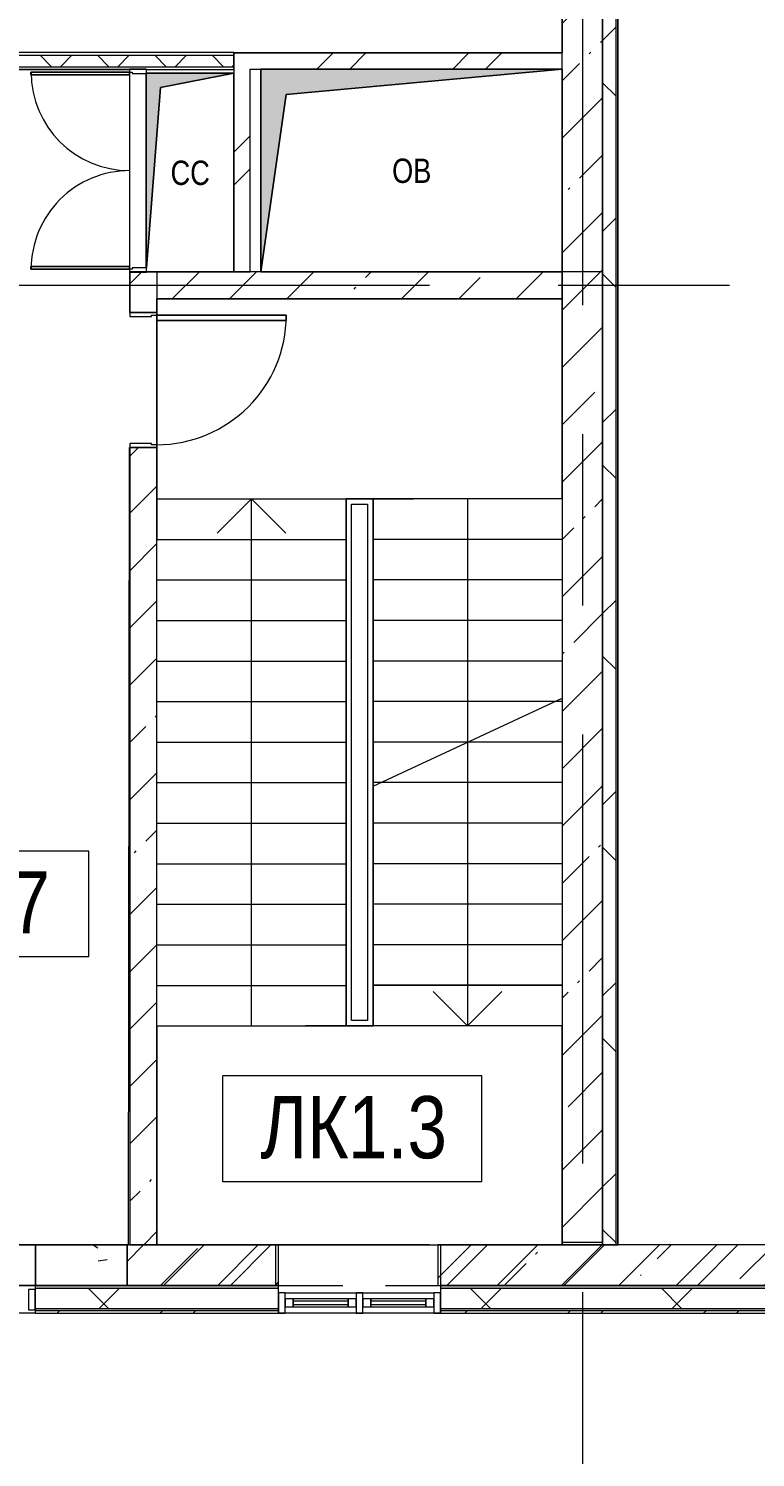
# Model space of a CAD drawing. Header units: millimetres. Extents: x 92932 to 275892, y -43515 to 30371.
# Drawn here: x 208077 to 213458, y -32956 to -22383 of the extents above; entities that cross this region are included whole.
import ezdxf

# ---------------------------------------------------------------- set-up
doc = ezdxf.new("R2010")
doc.units = ezdxf.units.MM
doc.linetypes.add('Осевые', pattern=[6350, 1270, -952.5, 3175, -952.5])
doc.linetypes.add('Сверху', pattern=[793.75, 476.25, -317.5])
for name, color, linetype, lineweight in [('Двери', 7, 'Continuous', 9), ('Импосты витража', 7, 'Continuous', 9), ('Импосты витража-1', 7, 'Continuous', 18), ('Каркас_Импост', 7, 'Continuous', 9), ('Контуры', 7, 'Continuous', 9), ('Линии подступенков-1', 7, 'Continuous', 9), ('Линии свеса', 7, 'Continuous', 9), ('Марки вырезов', 7, 'Continuous', 9), ('Марки помещений', 7, 'Continuous', 9), ('Обобщенные модели', 7, 'Continuous', 9), ('Общие ребра', 7, 'Continuous', 9), ('Окна', 7, 'Continuous', 9), ('Окна-1', 7, 'Сверху', 9), ('Окна-2', 7, 'Continuous', 18), ('Оси-1', 7, 'Осевые', 9), ('Панель', 7, 'Continuous', 9), ('Перекрытия', 7, 'Continuous', 9), ('Стены', 7, 'Continuous', 9), ('Стены-1', 7, 'Continuous', 18), ('Типовые аннотации', 7, 'Continuous', 9), ('Черная _1 сплошная', 7, 'Continuous', 9), ('Штриховка разреза-1', 7, 'Continuous', 9), ('Элементы узлов', 7, 'Continuous', 9)]:
    doc.layers.add(name, color=color, linetype=linetype, lineweight=lineweight)
doc.layers.add('Обобщенные модели-2', color=7, linetype='Continuous', lineweight=9, true_color=0xffbc79)
doc.styles.add('Arial', font='Arial.ttf', dxfattribs={"width": 0.8, "height": 180})
doc.styles.add('Arial Narrow_1', font='Arial Narrow.ttf', dxfattribs={"height": 460})
pattern_1 = [(45, (120245.8, 0), (-424.264, 424.264), [600, -100, 20, -100]), (45, (120245.8, 424), (-424.264, 424.264), [])]
pattern_2 = [(0, (120245.78, 0), (812.8, 203.2), [67.056, -542.544, 67.056, -542.544, -3251.2]), (0, (120245.78, 0), (812.8, 203.2), [-1219.2, 67.056, -1152.144, 67.056, -542.544, -1422.4]), (0, (120245.78, 0), (812.8, 203.2), [-3048, 67.056, -339.344, 67.056, -948.944]), (120, (120550.58, 101.6), (-582.37636, 602.30545), [67.056, -542.544, 67.056, -542.544, -3251.2]), (120, (120550.58, 101.6), (-582.37636, 602.30545), [-1219.2, 67.056, -1152.144, 67.056, -542.544, -1422.4]), (120, (120550.58, 101.6), (-582.37636, 602.30545), [-3048, 67.056, -339.344, 67.056, -948.944]), (240, (120652.18, 508), (-230.42364, -805.50545), [67.056, -542.544, 67.056, -542.544, -3251.2]), (240, (120652.18, 508), (-230.42364, -805.50545), [-1219.2, 67.056, -1152.144, 67.056, -542.544, -1422.4]), (240, (120652.18, 508), (-230.42364, -805.50545), [-3048, 67.056, -339.344, 67.056, -948.944])]
pattern_3 = [(45, (120245.8, 0), (-502.8943, 502.8943), []), (45, (120245.8, 762), (-502.8943, 502.8943), [])]
pattern_4 = [(45, (120245.8, 0), (-707.107, 707.107), []), (135, (120245.8, 0), (-707.107, -707.107), [])]

# ---------------------------------------------------------------- blocks, each defined once
blk = doc.blocks.new('M_Окно-Квадратный проем - 1200 x 11450 mm-V11-План 3-го этажа на отм_ _4_200')
at = {"layer": 'Окна'}
for p, q in [((-608, -102), (-608, 102)), ((592, 102), (592, -102))]:
    blk.add_line(p, q, dxfattribs=at)
at = {"layer": 'Окна-1'}
for p, q in [((-608, 102), (592, 102)), ((592, -102), (-608, -102))]:
    blk.add_line(p, q, dxfattribs=at)
blk = doc.blocks.new('Прямоугольный импост - Прямоугольный импост 1-2037709-План 3-го этажа на отм_ _4_200')
at = {"layer": 'Импосты витража-1'}
for p, q in [((-50, 75), (0, 75)), ((-50, -75), (-50, 75)), ((0, 75), (0, -75)), ((0, -75), (-50, -75))]:
    blk.add_line(p, q, dxfattribs=at)
blk = doc.blocks.new('Прямоугольный импост - Прямоугольный импост 1-2125264-План 3-го этажа на отм_ _4_200')
at = {"layer": 'Импосты витража-1'}
for p, q in [((0, 75), (-50, 75)), ((-50, 75), (-50, -75)), ((0, -75), (0, 75)), ((-50, -75), (0, -75))]:
    blk.add_line(p, q, dxfattribs=at)
blk = doc.blocks.new('Панель окно - Верхнее левое-8286424-План 3-го этажа на отм_ _4_200')
at = {"layer": 'Окна'}
for p, q in [((202.5, 30), (-202.5, 30)), ((-202.5, 30), (-202.5, -30)), ((202.5, -30), (202.5, 30)), ((-202.5, -30), (202.5, -30))]:
    blk.add_line(p, q, dxfattribs=at)
at = {"layer": 'Окна-2'}
for p, q in [((-202.5, 30), (-262.5, 30)), ((-262.5, 30), (-262.5, -30)), ((-202.5, -30), (-202.5, 30)), ((202.5, 12.5), (-202.5, 12.5)), ((-202.5, 12.5), (-202.5, -12.5)), ((202.5, 30), (202.5, -30)), ((262.5, 30), (202.5, 30)), ((202.5, -12.5), (202.5, 12.5)), ((262.5, -30), (262.5, 30)), ((-262.5, -30), (-202.5, -30)), ((-202.5, -12.5), (202.5, -12.5)), ((202.5, -30), (262.5, -30))]:
    blk.add_line(p, q, dxfattribs=at)
blk = doc.blocks.new('Панель окно - Верхнее правое-8286431-План 3-го этажа на отм_ _4_200')
at = {"layer": 'Окна'}
for p, q in [((202.5, 30), (-202.5, 30)), ((-202.5, 30), (-202.5, -30)), ((202.5, -30), (202.5, 30)), ((-202.5, -30), (202.5, -30))]:
    blk.add_line(p, q, dxfattribs=at)
at = {"layer": 'Окна-2'}
for p, q in [((-202.5, 30), (-262.5, 30)), ((-262.5, 30), (-262.5, -30)), ((-202.5, -30), (-202.5, 30)), ((202.5, 12.5), (-202.5, 12.5)), ((-202.5, 12.5), (-202.5, -12.5)), ((202.5, 30), (202.5, -30)), ((262.5, 30), (202.5, 30)), ((202.5, -12.5), (202.5, 12.5)), ((262.5, -30), (262.5, 30)), ((-262.5, -30), (-202.5, -30)), ((-202.5, -12.5), (202.5, -12.5)), ((202.5, -30), (262.5, -30))]:
    blk.add_line(p, q, dxfattribs=at)
blk = doc.blocks.new('Прямоугольный импост - Прямоугольный импост 1-2125162-План 3-го этажа на отм_ _4_200')
at = {"layer": 'Импосты витража-1'}
for p, q in [((-50, 75), (0, 75)), ((-50, -75), (-50, 75)), ((0, 75), (0, -75)), ((0, -75), (-50, -75))]:
    blk.add_line(p, q, dxfattribs=at)
blk = doc.blocks.new('Прямоугольный импост - Прямоугольный импост 1-2108650-План 3-го этажа на отм_ _4_200')
at = {"layer": 'Импосты витража-1'}
for p, q in [((-25, 75), (25, 75)), ((-25, -75), (-25, 75)), ((25, 75), (25, -75)), ((25, -75), (-25, -75))]:
    blk.add_line(p, q, dxfattribs=at)
blk = doc.blocks.new('Прямоугольный импост - Прямоугольный импост 1-2125096-План 3-го этажа на отм_ _4_200')
at = {"layer": 'Импосты витража'}
for p, q in [((82482, 25742), (82482, 25892)), ((82482, 25892), (83032, 25892)), ((83032, 25742), (82482, 25742))]:
    blk.add_line(p, q, dxfattribs=at)
blk = doc.blocks.new('Прямоугольный импост - Прямоугольный импост 1-2125097-План 3-го этажа на отм_ _4_200')
at = {"layer": 'Импосты витража'}
for p, q in [((83032, 25892), (83582, 25892)), ((83582, 25892), (83582, 25742)), ((83582, 25742), (83032, 25742))]:
    blk.add_line(p, q, dxfattribs=at)
blk = doc.blocks.new('M_Окно-Квадратный проем - 1200 x 11450 mm-V12-План 3-го этажа на отм_ _4_200')
at = {"layer": 'Окна'}
for p, q in [((-608, -150), (-608, 150)), ((592, 150), (592, -150))]:
    blk.add_line(p, q, dxfattribs=at)
at = {"layer": 'Окна-1'}
for p, q in [((-608, 150), (592, 150)), ((592, -150), (-608, -150))]:
    blk.add_line(p, q, dxfattribs=at)
blk = doc.blocks.new('Дверь - Двупольная_без ручек - ДТ1 21-15-6161257-План 3-го этажа на отм_ _4_200')
at = {"layer": 'Двери'}
for p, q in [((-709, 792), (-729, 792)), ((-729, 792), (-729, 62)), ((-709, 62), (-709, 792)), ((709, 62), (709, 792)), ((709, 792), (729, 792)), ((729, 792), (729, 62)), ((-729, 62), (-709, 62)), ((729, 62), (709, 62))]:
    blk.add_line(p, q, dxfattribs=at)
for centre, start, end in [((-729, 62), 360, 90), ((729, 62), 90, 180)]:
    blk.add_arc(centre, 729, start, end, dxfattribs=at)
at = {"layer": 'Каркас_Импост'}
for p, q in [((-730, 62), (-750, 62)), ((-750, 62), (-750, -62)), ((-730, 43), (-730, 62)), ((-720, 43), (-730, 43)), ((-720, -62), (-720, 43)), ((730, 43), (720, 43)), ((720, 43), (720, -62)), ((750, 62), (730, 62)), ((730, 62), (730, 43)), ((750, -62), (750, 62)), ((-750, -62), (-720, -62)), ((720, -62), (750, -62))]:
    blk.add_line(p, q, dxfattribs=at)
at = {"layer": 'Панель'}
for p, q in [((-729, 792), (-709, 792)), ((-729, 62), (-729, 792)), ((-709, 792), (-709, 62)), ((709, 792), (709, 62)), ((729, 792), (709, 792)), ((729, 62), (729, 792)), ((-709, 62), (-729, 62)), ((709, 62), (729, 62))]:
    blk.add_line(p, q, dxfattribs=at)
blk = doc.blocks.new('170_ОтверстиеПрямоугольноеВертикальное - 170_ОтверстиеПрямоугольноеВертикальное-5689130-План 3-го этажа на отм_ _4_200')
at = {"layer": 'Обобщенные модели'}
for p, q in [((-1115, -750), (-1115, 750)), ((-1115, 750), (1115, 750)), ((1115, 750), (1115, -750)), ((1115, -750), (-1115, -750))]:
    blk.add_line(p, q, dxfattribs=at)
blk = doc.blocks.new('170_ОтверстиеПрямоугольноеВертикальное - 170_ОтверстиеПрямоугольноеВертикальное-5689132-План 3-го этажа на отм_ _4_200')
at = {"layer": 'Обобщенные модели'}
for p, q in [((-325, -706), (-325, 734)), ((-322, 735), (325, 735)), ((325, 735), (325, -735)), ((325, -735), (-322, -735))]:
    blk.add_line(p, q, dxfattribs=at)
blk = doc.blocks.new('Дверь - Однопольная - ДВ1_21х10-6240621-План 3-го этажа на отм_ _4_200')
at = {"layer": 'Двери'}
for p, q in [((-439, 1058), (-479, 1058)), ((-479, 1058), (-479, 100)), ((-439, 100), (-439, 1058)), ((-479, 100), (-439, 100))]:
    blk.add_line(p, q, dxfattribs=at)
blk.add_arc((-479, 100), 958, 360, 90, dxfattribs=at)
at = {"layer": 'Каркас_Импост'}
for p, q in [((-480, 100), (-500, 100)), ((-500, 100), (-500, -100)), ((-480, 60), (-480, 100)), ((-470, 60), (-480, 60)), ((-470, -100), (-470, 60)), ((480, 60), (470, 60)), ((470, 60), (470, -100)), ((500, 100), (480, 100)), ((480, 100), (480, 60)), ((500, -100), (500, 100)), ((-500, -100), (-470, -100)), ((470, -100), (500, -100))]:
    blk.add_line(p, q, dxfattribs=at)
at = {"layer": 'Панель'}
for p, q in [((-479, 1058), (-439, 1058)), ((-479, 100), (-479, 1058)), ((-439, 1058), (-439, 100)), ((-439, 100), (-479, 100))]:
    blk.add_line(p, q, dxfattribs=at)
blk = doc.blocks.new('Марка помещения_Р - Марка помещения-4575829-План 3-го этажа на отм_ _4_200')
at = {"layer": 'Марки помещений'}
for p, q in [((-4.79375, -1.95625), (-4.79375, 1.95625)), ((4.79375, 1.95625), (-4.79375, 1.95625)), ((4.79375, -1.95625), (4.79375, 1.95625)), ((4.79375, -1.95625), (-4.79375, -1.95625))]:
    blk.add_line(p, q, dxfattribs=at)

msp = doc.modelspace()

# ---------------------------------------------------------------- hatches: boundary and pattern name
at = {"layer": 'Штриховка разреза-1'}
h = msp.add_hatch(dxfattribs=at)
h.set_pattern_fill('FP_14', color=256, style=0, pattern_type=2)
h.set_pattern_definition(pattern_4)
h.paths.add_polyline_path([(212427.4, -31383.4), (212427.4, -15732.9), (212327.4, -15732.9), (212327.4, -31383.4)], flags=0)
h = msp.add_hatch(dxfattribs=at)
h.set_pattern_fill('FP_1', color=256, style=0, pattern_type=2)
h.set_pattern_definition(pattern_1)
h.paths.add_polyline_path([(212027.4, -31362.9), (212327.4, -31362.9), (212327.4, -16032.9), (212027.4, -16032.9), (212027.4, -30931.1)], flags=0)
h = msp.add_hatch(dxfattribs=at)
h.set_pattern_fill('FP_2', color=256, style=0, pattern_type=2)
h.set_pattern_definition([(45, (120245.78, 0), (-212.132, 212.132), []), (135, (120245.78, 0), (-212.132, -212.132), [])])
h.paths.add_polyline_path([(209597.4, -22665.4), (209597.4, -22580.4), (205997.4, -22580.4), (205997.4, -22665.4), (208572.8, -22665.4)], flags=0)
h = msp.add_hatch(dxfattribs=at)
h.set_pattern_fill('FP_12', color=256, style=0, pattern_type=2)
h.set_pattern_definition(pattern_3)
h.paths.add_polyline_path([(212027.4, -22682.9), (212027.4, -22562.9), (209597.4, -22562.9), (209597.4, -22682.9), (210269, -22682.9)], flags=0)
h = msp.add_hatch(dxfattribs=at)
h.set_pattern_fill('FP_12', color=256, style=0, pattern_type=2)
h.set_pattern_definition(pattern_3)
h.paths.add_polyline_path([(209717.4, -24182.9), (209717.4, -22682.9), (209597.4, -22682.9), (209597.4, -24182.9)], flags=0)
h = msp.add_hatch(dxfattribs=at)
h.set_pattern_fill('FP_1', color=256, style=0, pattern_type=2)
h.set_pattern_definition(pattern_1)
h.paths.add_polyline_path([(212327.4, -24382.9), (212327.4, -24182.9), (208827.4, -24182.9), (208827.4, -24382.9), (212027.4, -24382.9)], flags=0)
h = msp.add_hatch(dxfattribs=at)
h.set_pattern_fill('FP_1', color=256, style=0, pattern_type=2)
h.set_pattern_definition(pattern_1)
h.paths.add_polyline_path([(212027.4, -24382.9), (212027.4, -24182.9), (209027.4, -24182.9), (209027.4, -24382.9), (210269, -24382.9)], flags=0)
h = msp.add_hatch(dxfattribs=at)
h.set_pattern_fill('FP_1', color=256, style=0, pattern_type=2)
h.set_pattern_definition(pattern_1)
h.paths.add_polyline_path([(208827.4, -31382.9), (209027.4, -31382.9), (209027.4, -25482.9), (208827.4, -25482.9), (208827.4, -31381.4)], flags=0)
h.paths.add_polyline_path([(208827.4, -24482.9), (209027.4, -24482.9), (209027.4, -24382.9), (208827.4, -24383.5)], flags=0)
h = msp.add_hatch(dxfattribs=at)
h.set_pattern_fill('FP_1', color=256, style=0, pattern_type=2)
h.set_pattern_definition(pattern_1)
h.paths.add_polyline_path([(212027.4, -31382.9), (212327.4, -31382.9), (212327.4, -24382.9), (212027.4, -24383.5), (212027.4, -30931.1)], flags=0)
h = msp.add_hatch(dxfattribs=at)
h.set_pattern_fill('FP_15', color=256, style=0, pattern_type=2)
h.set_pattern_definition([(50, (120245.8, 0), (1457.472, -127.512), [152.4, -1676.4]), (355, (120245.8, 0), (-281.942, 1528.454), [121.92, -1341.12]), (100.451, (120367.2, -10.6), (1175.541, 1400.933), [129.52, -1424.72]), (46.184, (120245.8, 406.4), (2168.632, -336.342), [228.6, -2514.6]), (96.636, (120426.5, 378.4), (1899.22, 1979.42), [194.28, -2137.08]), (351.184, (120245.8, 406.4), (1899.24, 1979.4), [182.88, -2011.68]), (21, (120449, 304.8), (1212.915, -818.121), [152.4, -1676.4]), (326, (120449, 304.8), (494.417, 1473.504), [121.92, -1341.12]), (71.451, (120550, 236.6), (1707.337, 655.37), [129.52, -1424.72]), (37.5, (120245.8, 0), (24.7094, 676.4402), [67.056, -1257.808, 67.056, -1294.384, -1346.2]), (37.5, (120245.8, 0), (24.7094, 676.4402), [-2686.304, 67.056, -1279.144]), (7.5, (120245.8, 0), (534.558, 801.444), [67.056, -709.168, 67.056, -1227.328, -513.08]), (7.5, (120245.8, 0), (534.558, 801.444), [-2070.608, 67.056, -446.024]), (327.5, (119792.65, 0), (1084.7275, -45.8312), [67.056, -440.944, 67.056, -1517.904, -2103.12]), (327.5, (119792.65, 0), (1084.7275, -45.8312), [-2092.96, 67.056, -2036.064]), (317.5, (119589.45, 0), (1185.035, 203.414), [67.056, -593.344, 67.056, -985.52, -1493.52]), (317.5, (119589.45, 0), (1185.035, 203.414), [-1712.976, 67.056, -1426.464])])
h.paths.add_polyline_path([(208572.8, -31683.4), (208807.4, -31683.4), (208807.4, -31383.4), (208127.4, -31383.4), (208127.4, -31683.4)], flags=0)
h.paths.add_polyline_path([(206876.6, -31683.4), (206927.4, -31683.4), (206927.4, -31383.4), (206177.4, -31383.4), (206177.4, -31683.4)], flags=0)
h = msp.add_hatch(dxfattribs=at)
h.set_pattern_fill('FP_1', color=256, style=0, pattern_type=2)
h.set_pattern_definition(pattern_1)
h.paths.add_polyline_path([(208807.4, -31683.4), (209927.4, -31683.4), (209927.4, -31383.4), (208807.4, -31383.4)], flags=0)
h.paths.add_polyline_path([(211127.4, -31683.4), (220132.4, -31683.4), (220132.4, -31383.4), (211127.4, -31383.4)], flags=0)
h.paths.add_polyline_path([(220432.4, -31683.4), (220443.1, -31683.4), (220443.1, -31383.4), (220432.4, -31383.4), (220432.4, -31683)], flags=0)
h = msp.add_hatch(dxfattribs=at)
h.set_pattern_fill('FP_3', color=256, style=0, pattern_type=2)
h.set_pattern_definition([(45, (120245.8, 0), (-493.914, 493.914), []), (45, (120739.7, 0), (-493.914, 493.914), [873.125, -174.625, 6.706, -167.919])])
h.paths.add_polyline_path([(220432.4, -31683.4), (220443.1, -31683.4), (220443.1, -31383.4), (220432.4, -31383.4), (220432.4, -31573.5)], flags=0)
h.paths.add_polyline_path([(209907.4, -31683.4), (209907.4, -31383.4), (208807.4, -31383.4), (208807.4, -31683.4)], flags=0)
h.paths.add_polyline_path([(211107.4, -31683.4), (220132.4, -31683.4), (220132.4, -31383.4), (211107.4, -31383.4)], flags=0)
h = msp.add_hatch(dxfattribs=at)
h.set_pattern_fill('FP_13', color=256, style=0, pattern_type=2)
h.set_pattern_definition(pattern_2)
h.paths.add_polyline_path([(209927.4, -31703.5), (209927.4, -31683.5), (208127.4, -31683.5), (208127.4, -31703.5), (208572.8, -31703.5)], flags=0)
h.paths.add_polyline_path([(199417.4, -31703.5), (199417.4, -31683.5), (198981.7, -31683.5), (198981.7, -31703.5), (199243.6, -31703.5)], flags=0)
h.paths.add_polyline_path([(200617.4, -31703.5), (202677.4, -31703.5), (202677.4, -31683.5), (200617.4, -31683.5)], flags=0)
h.paths.add_polyline_path([(203877.4, -31703.5), (206927.4, -31703.5), (206927.4, -31683.5), (203877.4, -31683.5)], flags=0)
h.paths.add_polyline_path([(220443.1, -31703.5), (220443.1, -31683.5), (220432.4, -31683.5), (220432.4, -31703.5)], flags=0)
h.paths.add_polyline_path([(220132.4, -31703.5), (220132.4, -31683.5), (211127.4, -31683.5), (211127.4, -31703.5), (213661.4, -31703.5)], flags=0)
h = msp.add_hatch(dxfattribs=at)
h.set_pattern_fill('FP_14', color=256, style=0, pattern_type=2)
h.set_pattern_definition(pattern_4)
h.paths.add_polyline_path([(208572.8, -31853.5), (209927.4, -31853.5), (209927.4, -31703.5), (208127.4, -31703.5), (208127.4, -31853.5)], flags=0)
h.paths.add_polyline_path([(199417.4, -31853.5), (199417.4, -31703.5), (198981.7, -31703.5), (198982.1, -31853.5), (199243.6, -31853.5)], flags=0)
h.paths.add_polyline_path([(200617.4, -31853.5), (202677.4, -31853.5), (202677.4, -31703.5), (200617.4, -31703.5)], flags=0)
h.paths.add_polyline_path([(203877.4, -31853.5), (206927.4, -31853.5), (206927.4, -31703.5), (203877.4, -31703.5)], flags=0)
h.paths.add_polyline_path([(220443.1, -31853.5), (220443.1, -31703.5), (220432.4, -31703.5), (220432.4, -31853.5)], flags=0)
h.paths.add_polyline_path([(220132.4, -31853.5), (220132.4, -31703.5), (211127.4, -31703.5), (211127.4, -31853.5), (213661.4, -31853.5)], flags=0)
h = msp.add_hatch(dxfattribs=at)
h.set_pattern_fill('FP_13', color=256, style=0, pattern_type=2)
h.set_pattern_definition(pattern_2)
h.paths.add_polyline_path([(209927.4, -31868.5), (209927.4, -31853.5), (208127.4, -31853.5), (208127.4, -31868.5), (208572.8, -31868.5)], flags=0)
h.paths.add_polyline_path([(199417.4, -31868.5), (199417.4, -31853.5), (198982.1, -31853.5), (198982.2, -31868.5), (199243.6, -31868.5)], flags=0)
h.paths.add_polyline_path([(200617.4, -31868.5), (202677.4, -31868.5), (202677.4, -31853.5), (200617.4, -31853.5)], flags=0)
h.paths.add_polyline_path([(203877.4, -31868.5), (206927.4, -31868.5), (206927.4, -31853.5), (203877.4, -31853.5)], flags=0)
h.paths.add_polyline_path([(220443.1, -31868.5), (220443.1, -31853.5), (220432.4, -31853.5), (220432.4, -31868.5)], flags=0)
h.paths.add_polyline_path([(220132.4, -31868.5), (220132.4, -31853.5), (211127.4, -31853.5), (211127.4, -31868.5), (213661.4, -31868.5)], flags=0)
h = msp.add_hatch(dxfattribs=at)
h.set_pattern_fill('FP_12', color=256, style=0, pattern_type=2)
h.set_pattern_definition(pattern_3)
h.paths.add_polyline_path([(208572.8, -31888.5), (209927.4, -31888.5), (209927.4, -31868.5), (208127.4, -31868.5), (208127.4, -31888.5)], flags=0)
h.paths.add_polyline_path([(199417.4, -31888.5), (199417.4, -31868.5), (198982.2, -31868.5), (198982.2, -31888.5), (199243.6, -31888.5)], flags=0)
h.paths.add_polyline_path([(200617.4, -31888.5), (202677.4, -31888.5), (202677.4, -31868.5), (200617.4, -31868.5)], flags=0)
h.paths.add_polyline_path([(203877.4, -31888.5), (206927.4, -31888.5), (206927.4, -31868.5), (203877.4, -31868.5)], flags=0)
h.paths.add_polyline_path([(220443.1, -31888.5), (220443.1, -31868.5), (220432.4, -31868.5), (220432.4, -31888.5)], flags=0)
h.paths.add_polyline_path([(220132.4, -31888.5), (220132.4, -31868.5), (211127.4, -31868.5), (211127.4, -31888.5), (213661.4, -31888.5)], flags=0)
at = {"layer": 'Элементы узлов'}
for points in [[(208949.6, -24154.1), (209053.4, -22818.9), (209597.4, -22712.9), (208947.4, -22714.1), (208947.4, -24154.1)], [(209797.4, -24182.9), (209983.9, -22869.4), (212021.9, -22682.9), (209797.4, -22682.9), (209797.4, -23292.2)]]:
    msp.add_hatch(color=256, dxfattribs=at).paths.add_polyline_path(points, flags=0)

# ---------------------------------------------------------------- linework, layer by layer
at = {"layer": 'Контуры'}
for p, q in [((212027.4, -24382.9), (209027.4, -24382.9)), ((212027.4, -24382.9), (209027.4, -24382.9)), ((212027.4, -24382.9), (209027.4, -24382.9)), ((212027.4, -24382.9), (209027.4, -24382.9)), ((212027.4, -24382.9), (209027.4, -24382.9)), ((209027.4, -24383.5), (209027.4, -26162.9)), ((209027.4, -24383.5), (209027.4, -26162.9)), ((209027.4, -24383.5), (209027.4, -25562.9)), ((209027.4, -24383.5), (209027.4, -25862.9)), ((212027.4, -25862.9), (212027.4, -24383.5)), ((212027.4, -25862.8), (212027.4, -24383.5)), ((212027.4, -25862.9), (212027.4, -24383.5)), ((212027.4, -25866.2), (212027.4, -24383.5)), ((212027.4, -25862.9), (212027.4, -24383.5)), ((209027.4, -29762.9), (209027.4, -25562.9)), ((209027.4, -29762.9), (209027.4, -25862.9)), ((209027.4, -29762.9), (209027.4, -25862.9)), ((210427.4, -25862.8), (210627.4, -25862.8)), ((210427.4, -25862.9), (210627.4, -25862.9)), ((210427.4, -26162.9), (210427.4, -25862.9)), ((210427.4, -25862.9), (210627.4, -25862.9)), ((210427.4, -25862.9), (210927.4, -25862.9)), ((210427.4, -29762.9), (210427.4, -25862.9)), ((210627.4, -25862.9), (210627.4, -27989.3)), ((210627.4, -25862.9), (210627.4, -29762.8)), ((210627.4, -25862.9), (210627.4, -29762.8)), ((212027.4, -25862.8), (212027.4, -29762.8)), ((212027.4, -25862.9), (212027.4, -27336.5)), ((212027.4, -25862.9), (212027.4, -29762.9)), ((212027.4, -25862.9), (212027.4, -29762.9)), ((212027.4, -25862.9), (212027.4, -29762.9)), ((212027.4, -25866.2), (212027.4, -29766.2)), ((209027.4, -26162.9), (210127.4, -26162.9)), ((209027.4, -29762.9), (209027.4, -26162.9)), ((209027.4, -29762.9), (209027.4, -26162.9)), ((210427.4, -29762.9), (210427.4, -26162.9)), ((209027.4, -29762.9), (209027.4, -31382.9)), ((209027.4, -29762.9), (209027.4, -31382.9)), ((209027.4, -29762.9), (209027.4, -31132.9)), ((209027.4, -29762.9), (209027.4, -31132.9)), ((209027.4, -29762.9), (209027.4, -31132.9)), ((209027.4, -29762.9), (210427.4, -29762.9)), ((209027.4, -29762.9), (210127.4, -29762.9)), ((209027.4, -29762.9), (210127.4, -29762.9)), ((209027.4, -29762.9), (210127.4, -29762.9)), ((210927.4, -29762.9), (210127.4, -29762.9)), ((210927.4, -29762.9), (210127.4, -29762.9)), ((210627.4, -29762.8), (210427.4, -29762.9)), ((210627.4, -29762.9), (210427.4, -29762.9)), ((212027.4, -29762.9), (210627.4, -29762.9)), ((212027.4, -31382.9), (212027.4, -29762.8)), ((212027.4, -31382.9), (212027.4, -29762.9)), ((212027.4, -31132.9), (212027.4, -29762.9)), ((212027.4, -31132.9), (212027.4, -29762.9)), ((212027.4, -31132.9), (212027.4, -29766.2)), ((209027.4, -31382.9), (212027.4, -31382.9)), ((209027.4, -31382.9), (212027.4, -31382.9))]:
    msp.add_line(p, q, dxfattribs=at)
at = {"layer": 'Линии подступенков-1'}
for p, q in [((209027.4, -25862.9), (210427.4, -25862.9)), ((212027.4, -25862.8), (210627.4, -25862.8)), ((212027.4, -25862.9), (210627.4, -25862.9)), ((212027.4, -25862.9), (210627.4, -25862.9)), ((209027.4, -26162.9), (210427.4, -26162.9)), ((209027.4, -26162.9), (210427.4, -26162.9)), ((209027.4, -26162.9), (210127.4, -26162.9)), ((209027.4, -26162.9), (210127.4, -26162.9)), ((209027.4, -26162.9), (210127.4, -26162.9)), ((212027.4, -26162.8), (210627.4, -26162.8)), ((212027.4, -26162.9), (210627.4, -26162.9)), ((212027.4, -26162.9), (210627.4, -26162.9)), ((209027.4, -26462.9), (210427.4, -26462.9)), ((209027.4, -26462.9), (210427.4, -26462.9)), ((209027.4, -26462.9), (210127.4, -26462.9)), ((209027.4, -26462.9), (210127.4, -26462.9)), ((209027.4, -26462.9), (210127.4, -26462.9)), ((212027.4, -26462.8), (210627.4, -26462.8)), ((212027.4, -26462.9), (210627.4, -26462.9)), ((212027.4, -26462.9), (210627.4, -26462.9)), ((209027.4, -26762.9), (210427.4, -26762.9)), ((209027.4, -26762.9), (210427.4, -26762.9)), ((209027.4, -26762.9), (210127.4, -26762.9)), ((209027.4, -26762.9), (210127.4, -26762.9)), ((209027.4, -26762.9), (210127.4, -26762.9)), ((212027.4, -26762.8), (210627.4, -26762.8)), ((212027.4, -26762.9), (210627.4, -26762.9)), ((212027.4, -26762.9), (210627.4, -26762.9)), ((209027.4, -27062.9), (210427.4, -27062.9)), ((209027.4, -27062.9), (210427.4, -27062.9)), ((209027.4, -27062.9), (210127.4, -27062.9)), ((209027.4, -27062.9), (210127.4, -27062.9)), ((209027.4, -27062.9), (210127.4, -27062.9)), ((212027.4, -27062.8), (210627.4, -27062.8)), ((212027.4, -27062.9), (210627.4, -27062.9)), ((212027.4, -27062.9), (210627.4, -27062.9)), ((209027.4, -27362.9), (210427.4, -27362.9)), ((209027.4, -27362.9), (210427.4, -27362.9)), ((209027.4, -27362.9), (210127.4, -27362.9)), ((209027.4, -27362.9), (210127.4, -27362.9)), ((209027.4, -27362.9), (210127.4, -27362.9)), ((212027.4, -27362.8), (210627.4, -27362.8)), ((211970.8, -27362.9), (210627.4, -27362.9)), ((212027.4, -27362.9), (210627.4, -27362.9)), ((209027.4, -27662.9), (210427.4, -27662.9)), ((209027.4, -27662.9), (210427.4, -27662.9)), ((209027.4, -27662.9), (210127.4, -27662.9)), ((209027.4, -27662.9), (210127.4, -27662.9)), ((209027.4, -27662.9), (210127.4, -27662.9)), ((212027.4, -27662.8), (210627.4, -27662.8)), ((211327.4, -27662.9), (210627.4, -27662.9)), ((212027.4, -27662.9), (210627.4, -27662.9)), ((209027.4, -27962.9), (210427.4, -27962.9)), ((209027.4, -27962.9), (210427.4, -27962.9)), ((209027.4, -27962.9), (210127.4, -27962.9)), ((209027.4, -27962.9), (210127.4, -27962.9)), ((209027.4, -27962.9), (210127.4, -27962.9)), ((212027.4, -27962.8), (210627.4, -27962.8)), ((210684.1, -27962.9), (210627.4, -27962.9)), ((212027.4, -27962.9), (210627.4, -27962.9)), ((209027.4, -28262.9), (210427.4, -28262.9)), ((209027.4, -28262.9), (210427.4, -28262.9)), ((209027.4, -28262.9), (210127.4, -28262.9)), ((209027.4, -28262.9), (210127.4, -28262.9)), ((209027.4, -28262.9), (210127.4, -28262.9)), ((212027.4, -28262.8), (210627.4, -28262.8)), ((212027.4, -28262.9), (210627.4, -28262.9)), ((209027.4, -28562.9), (210427.4, -28562.9)), ((209027.4, -28562.9), (210427.4, -28562.9)), ((209027.4, -28562.9), (210127.4, -28562.9)), ((209027.4, -28562.9), (210127.4, -28562.9)), ((209027.4, -28562.9), (210127.4, -28562.9)), ((212027.4, -28562.8), (210627.4, -28562.8)), ((212027.4, -28562.9), (210627.4, -28562.9)), ((209027.4, -28862.9), (210427.4, -28862.9)), ((209027.4, -28862.9), (210427.4, -28862.9)), ((209027.4, -28862.9), (210127.4, -28862.9)), ((209027.4, -28862.9), (210127.4, -28862.9)), ((209027.4, -28862.9), (210127.4, -28862.9)), ((212027.4, -28862.8), (210627.4, -28862.8)), ((212027.4, -28862.9), (210627.4, -28862.9)), ((209027.4, -29162.9), (210427.4, -29162.9)), ((209027.4, -29162.9), (210427.4, -29162.9)), ((209027.4, -29162.9), (210127.4, -29162.9)), ((209027.4, -29162.9), (210127.4, -29162.9)), ((209027.4, -29162.9), (210127.4, -29162.9)), ((212027.4, -29162.8), (210627.4, -29162.8)), ((212027.4, -29162.9), (210627.4, -29162.9)), ((209027.4, -29462.9), (210427.4, -29462.9)), ((209027.4, -29462.9), (210427.4, -29462.9)), ((209027.4, -29462.9), (210127.4, -29462.9)), ((209027.4, -29462.9), (210127.4, -29462.9)), ((209027.4, -29462.9), (210127.4, -29462.9)), ((212027.4, -29462.8), (210627.4, -29462.8)), ((212027.4, -29462.9), (210627.4, -29462.9)), ((209027.4, -29762.9), (210427.4, -29762.9)), ((209027.4, -29762.9), (210427.4, -29762.9)), ((209027.4, -29762.9), (210127.4, -29762.9)), ((209027.4, -29762.9), (210127.4, -29762.9)), ((209027.4, -29762.9), (210127.4, -29762.9)), ((212027.4, -29762.8), (210627.4, -29762.8)), ((212027.4, -29762.9), (210627.4, -29762.9))]:
    msp.add_line(p, q, dxfattribs=at)
at = {"layer": 'Линии свеса'}
for p, q in [((209027.4, -26162.9), (210427.4, -26162.9)), ((209027.4, -26162.9), (210127.4, -26162.9)), ((209027.4, -26162.9), (210127.4, -26162.9)), ((212027.4, -26162.8), (210627.4, -26162.8)), ((212027.4, -26162.9), (210627.4, -26162.9)), ((209027.4, -26462.9), (210427.4, -26462.9)), ((209027.4, -26462.9), (210427.4, -26462.9)), ((209027.4, -26462.9), (210127.4, -26462.9)), ((209027.4, -26462.9), (210127.4, -26462.9)), ((209027.4, -26462.9), (210127.4, -26462.9)), ((212027.4, -26462.8), (210627.4, -26462.8)), ((212027.4, -26462.9), (210627.4, -26462.9)), ((212027.4, -26462.9), (210627.4, -26462.9)), ((209027.4, -26762.9), (210427.4, -26762.9)), ((209027.4, -26762.9), (210427.4, -26762.9)), ((209027.4, -26762.9), (210127.4, -26762.9)), ((209027.4, -26762.9), (210127.4, -26762.9)), ((209027.4, -26762.9), (210127.4, -26762.9)), ((212027.4, -26762.8), (210627.4, -26762.8)), ((212027.4, -26762.9), (210627.4, -26762.9)), ((212027.4, -26762.9), (210627.4, -26762.9)), ((209027.4, -27062.9), (210427.4, -27062.9)), ((209027.4, -27062.9), (210427.4, -27062.9)), ((209027.4, -27062.9), (210127.4, -27062.9)), ((209027.4, -27062.9), (210127.4, -27062.9)), ((209027.4, -27062.9), (210127.4, -27062.9)), ((212027.4, -27062.8), (210627.4, -27062.8)), ((212027.4, -27062.9), (210627.4, -27062.9)), ((212027.4, -27062.9), (210627.4, -27062.9)), ((209027.4, -27362.9), (210427.4, -27362.9)), ((209027.4, -27362.9), (210427.4, -27362.9)), ((209027.4, -27362.9), (210127.4, -27362.9)), ((209027.4, -27362.9), (210127.4, -27362.9)), ((209027.4, -27362.9), (210127.4, -27362.9)), ((212027.4, -27362.8), (210627.4, -27362.8)), ((211970.8, -27362.9), (210627.4, -27362.9)), ((212027.4, -27362.9), (210627.4, -27362.9)), ((209027.4, -27662.9), (210427.4, -27662.9)), ((209027.4, -27662.9), (210427.4, -27662.9)), ((209027.4, -27662.9), (210127.4, -27662.9)), ((209027.4, -27662.9), (210127.4, -27662.9)), ((209027.4, -27662.9), (210127.4, -27662.9)), ((212027.4, -27662.8), (210627.4, -27662.8)), ((211327.4, -27662.9), (210627.4, -27662.9)), ((212027.4, -27662.9), (210627.4, -27662.9)), ((209027.4, -27962.9), (210427.4, -27962.9)), ((209027.4, -27962.9), (210427.4, -27962.9)), ((209027.4, -27962.9), (210127.4, -27962.9)), ((209027.4, -27962.9), (210127.4, -27962.9)), ((209027.4, -27962.9), (210127.4, -27962.9)), ((212027.4, -27962.8), (210627.4, -27962.8)), ((210684.1, -27962.9), (210627.4, -27962.9)), ((212027.4, -27962.9), (210627.4, -27962.9)), ((209027.4, -28262.9), (210427.4, -28262.9)), ((209027.4, -28262.9), (210427.4, -28262.9)), ((209027.4, -28262.9), (210127.4, -28262.9)), ((209027.4, -28262.9), (210127.4, -28262.9)), ((209027.4, -28262.9), (210127.4, -28262.9)), ((212027.4, -28262.8), (210627.4, -28262.8)), ((212027.4, -28262.9), (210627.4, -28262.9)), ((209027.4, -28562.9), (210427.4, -28562.9)), ((209027.4, -28562.9), (210427.4, -28562.9)), ((209027.4, -28562.9), (210127.4, -28562.9)), ((209027.4, -28562.9), (210127.4, -28562.9)), ((209027.4, -28562.9), (210127.4, -28562.9)), ((212027.4, -28562.8), (210627.4, -28562.8)), ((212027.4, -28562.9), (210627.4, -28562.9)), ((209027.4, -28862.9), (210427.4, -28862.9)), ((209027.4, -28862.9), (210427.4, -28862.9)), ((209027.4, -28862.9), (210127.4, -28862.9)), ((209027.4, -28862.9), (210127.4, -28862.9)), ((209027.4, -28862.9), (210127.4, -28862.9)), ((212027.4, -28862.8), (210627.4, -28862.8)), ((212027.4, -28862.9), (210627.4, -28862.9)), ((209027.4, -29162.9), (210427.4, -29162.9)), ((209027.4, -29162.9), (210427.4, -29162.9)), ((209027.4, -29162.9), (210127.4, -29162.9)), ((209027.4, -29162.9), (210127.4, -29162.9)), ((209027.4, -29162.9), (210127.4, -29162.9)), ((212027.4, -29162.8), (210627.4, -29162.8)), ((212027.4, -29162.9), (210627.4, -29162.9)), ((209027.4, -29462.9), (210427.4, -29462.9)), ((209027.4, -29462.9), (210127.4, -29462.9)), ((209027.4, -29462.9), (210127.4, -29462.9)), ((209027.4, -29462.9), (210127.4, -29462.9)), ((212027.4, -29462.8), (210627.4, -29462.8)), ((212027.4, -29462.9), (210627.4, -29462.9))]:
    msp.add_line(p, q, dxfattribs=at)
at = {"layer": 'Марки вырезов'}
msp.add_line((210627.4, -27989.3), (212027.4, -27336.5), dxfattribs=at)
at = {"layer": 'Обобщенные модели-2'}
for p, q in [((212027.4, -22682.9), (209797.4, -22682.9)), ((209797.4, -22682.9), (209797.4, -24182.9)), ((212027.4, -24182.9), (212027.4, -22682.9)), ((209797.4, -24182.9), (212027.4, -24182.9))]:
    msp.add_line(p, q, dxfattribs=at)
at = {"layer": 'Общие ребра'}
for p, q in [((212427.4, -31383.4), (212427.4, -15732.9)), ((212439.9, -31383.4), (212439.9, -15732.9)), ((212327.4, -31362.9), (212327.4, -16032.9)), ((212327.4, -16032.9), (212327.4, -31362.9)), ((209597.4, -22560.4), (205997.4, -22560.4)), ((205997.4, -22580.4), (209597.4, -22580.4)), ((212027.4, -22682.9), (212027.4, -22562.9)), ((205997.4, -22665.4), (209597.4, -22665.4)), ((206002.4, -22685.4), (208824.9, -22685.4)), ((209597.4, -24182.9), (209027.4, -24182.9)), ((209717.4, -24182.9), (209597.4, -24182.9)), ((209717.4, -24182.9), (209597.4, -24182.9)), ((209597.4, -24182.9), (209717.4, -24182.9)), ((212027.4, -24182.9), (209717.4, -24182.9)), ((208827.4, -24382.9), (208827.4, -24482.9)), ((209027.4, -24382.9), (212027.4, -24382.9)), ((209027.4, -24482.9), (209027.4, -24392.9)), ((208827.4, -25482.9), (208827.4, -31381.4)), ((209027.4, -31382.9), (209027.4, -25482.9)), ((208807.4, -31383.4), (208127.4, -31383.4)), ((209907.4, -31383.4), (208807.4, -31383.4)), ((208807.4, -31383.4), (208807.4, -31683.4)), ((209907.4, -31383.4), (208807.4, -31383.4)), ((208807.4, -31383.4), (208807.4, -31683.4)), ((208807.4, -31683.4), (208807.4, -31383.4)), ((212427.4, -31383.4), (212327.4, -31383.4)), ((212427.4, -31383.4), (212327.4, -31383.4)), ((212327.4, -31383.4), (212427.4, -31383.4)), ((212439.9, -31383.4), (212427.4, -31383.4)), ((212439.9, -31383.4), (212427.4, -31383.4)), ((212427.4, -31383.4), (212439.9, -31383.4)), ((212441.4, -31383.4), (212439.9, -31383.4)), ((212441.4, -31383.4), (212439.9, -31383.4)), ((212439.9, -31383.4), (212441.4, -31383.4)), ((208127.4, -31703.5), (209927.4, -31703.5)), ((208807.4, -31683.4), (209907.4, -31683.4)), ((208807.4, -31683.4), (209907.4, -31683.4)), ((211127.4, -31703.5), (220132.4, -31703.5)), ((208127.4, -31853.5), (209927.4, -31853.5)), ((208127.4, -31868.5), (209927.4, -31868.5)), ((211127.4, -31853.5), (220132.4, -31853.5)), ((211127.4, -31868.5), (220132.4, -31868.5))]:
    msp.add_line(p, q, dxfattribs=at)
at = {"layer": 'Оси-1'}
for p, q in [((212177.4, 25417.1), (212177.4, -41737.8)), ((270417.4, -24282.9), (170811.4, -24282.9)), ((270417.4, -31382.9), (170811.4, -31382.9))]:
    msp.add_line(p, q, dxfattribs=at)
at = {"layer": 'Перекрытия'}
for p, q in [((212327.4, -24382.9), (212327.4, -19032.9)), ((212027.4, -22562.9), (212027.4, -19332.9)), ((209597.4, -22562.9), (212027.4, -22562.9)), ((208824.9, -22685.4), (205997.4, -22685.4)), ((208827.4, -24164.1), (208827.4, -22704.1)), ((209797.4, -24182.9), (209797.4, -22682.9)), ((209797.4, -22682.9), (212027.4, -22682.9)), ((212027.4, -22682.9), (212027.4, -24182.9)), ((208827.4, -24482.9), (208827.4, -24184.1)), ((212027.4, -24182.9), (209797.4, -24182.9)), ((209027.4, -31383.4), (209027.4, -24383.5)), ((209027.4, -24482.9), (208827.4, -24482.9)), ((208817.4, -31383.4), (208824.2, -25482.9)), ((208824.2, -25482.9), (209027.4, -25482.9)), ((206277.4, -31383.4), (208817.4, -31383.4))]:
    msp.add_line(p, q, dxfattribs=at)
at = {"layer": 'Стены'}
for p, q in [((209597.4, -24182.9), (209027.4, -24182.9)), ((212027.4, -24182.9), (209717.4, -24182.9)), ((209027.4, -24382.9), (212027.4, -24382.9)), ((208127.4, -31383.4), (208127.4, -31683.4)), ((209907.4, -31383.4), (208807.4, -31383.4)), ((208127.4, -31683.4), (206927.4, -31683.4)), ((208807.4, -31683.4), (209907.4, -31683.4))]:
    msp.add_line(p, q, dxfattribs=at)
at = {"layer": 'Стены-1'}
for p, q in [((212441.4, -31383.4), (212441.4, -15732.9)), ((212027.4, -19332.9), (212027.4, -22562.9)), ((209597.4, -22685.4), (209597.4, -22560.4)), ((212027.4, -22562.9), (209597.4, -22562.9)), ((209597.4, -22562.9), (209597.4, -22682.9)), ((208824.9, -22685.4), (208824.9, -22684.1)), ((208824.9, -22684.1), (208949.9, -22684.1)), ((208949.9, -22684.1), (208949.9, -22685.4)), ((208949.9, -22685.4), (209597.4, -22685.4)), ((209597.4, -22682.9), (209597.4, -24182.9)), ((209717.4, -22682.9), (212027.4, -22682.9)), ((209717.4, -24182.9), (209717.4, -22682.9)), ((212027.4, -22682.9), (212027.4, -31362.9)), ((209027.4, -24182.9), (208827.4, -24182.9)), ((208827.4, -24182.9), (208827.4, -24382.9)), ((209027.4, -24182.9), (209027.4, -24382.9)), ((212327.4, -24182.9), (212027.4, -24182.9)), ((212027.4, -24382.9), (212027.4, -24182.9)), ((212327.4, -24382.9), (212327.4, -24182.9)), ((209027.4, -24392.9), (209027.4, -24382.9)), ((212027.4, -24382.9), (212027.4, -31382.9)), ((212327.4, -31382.9), (212327.4, -24382.9)), ((208827.4, -24482.9), (209027.4, -24482.9)), ((209027.4, -25482.9), (208827.4, -25482.9)), ((208127.4, -31383.4), (208127.4, -31683.4)), ((208827.4, -31381.4), (208827.4, -31382.9)), ((208827.4, -31382.9), (209027.4, -31382.9)), ((209927.4, -31383.4), (209907.4, -31383.4)), ((209907.4, -31683.4), (209907.4, -31383.4)), ((209927.4, -31683.4), (209927.4, -31383.4)), ((212327.4, -31383.4), (211107.4, -31383.4)), ((211107.4, -31383.4), (211107.4, -31683.4)), ((212327.4, -31383.4), (211127.4, -31383.4)), ((211127.4, -31383.4), (211127.4, -31683.4)), ((212027.4, -31362.9), (212327.4, -31362.9)), ((212027.4, -31382.9), (212327.4, -31382.9)), ((212327.4, -31362.9), (212327.4, -31383.4)), ((220132.4, -31383.4), (212441.4, -31383.4)), ((220132.4, -31383.4), (212441.4, -31383.4)), ((208127.4, -31683.4), (208807.4, -31683.4)), ((209927.4, -31683.5), (208127.4, -31683.5)), ((208127.4, -31683.5), (208127.4, -31888.5)), ((209907.4, -31683.4), (209927.4, -31683.4)), ((209927.4, -31888.5), (209927.4, -31683.5)), ((211107.4, -31683.4), (220132.4, -31683.4)), ((211127.4, -31683.4), (220132.4, -31683.4)), ((220132.4, -31683.5), (211127.4, -31683.5)), ((211127.4, -31683.5), (211127.4, -31888.5)), ((208127.4, -31888.5), (209927.4, -31888.5)), ((211127.4, -31888.5), (220132.4, -31888.5))]:
    msp.add_line(p, q, dxfattribs=at)
at = {"layer": 'Черная _1 сплошная'}
for p, q in [((209727.4, -25862.9), (209472.9, -26117.4)), ((209727.4, -29762.9), (209727.4, -25862.9)), ((209727.4, -25862.9), (209982, -26117.4)), ((210427.4, -25862.9), (210427.4, -29762.9)), ((210627.4, -25862.9), (210427.4, -25862.9)), ((210467.4, -25902.9), (210587.4, -25902.9)), ((210467.4, -29722.9), (210467.4, -25902.9)), ((210587.4, -25902.9), (210587.4, -29722.9)), ((210627.4, -29762.9), (210627.4, -25862.9)), ((211327.4, -25862.9), (211327.4, -29762.9)), ((211327.4, -29762.9), (211072.9, -29508.3)), ((211327.4, -29762.9), (211582, -29508.3)), ((209027.4, -29762.9), (210627.4, -29762.9)), ((210587.4, -29722.9), (210467.4, -29722.9))]:
    msp.add_line(p, q, dxfattribs=at)
at = {"layer": 'Элементы узлов'}
for p, q in [((208947.4, -22713.9), (208947.4, -24154.4)), ((209597.4, -22712.9), (208949.9, -22712.9)), ((209597.4, -22712.9), (209053.4, -22818.9)), ((209053.4, -22818.9), (209597.4, -22712.9)), ((209597.4, -24182.9), (209597.4, -22712.9)), ((212027.4, -22682.9), (209797.4, -22682.9)), ((209797.4, -22682.9), (209797.4, -24182.9)), ((212027.4, -22682.9), (209983.9, -22869.4)), ((209983.9, -22869.4), (212027.4, -22682.9)), ((212027.4, -24182.9), (212027.4, -22682.9)), ((209053.4, -22818.9), (208949.6, -24154.2)), ((208949.6, -24154.2), (209053.4, -22818.9)), ((209983.9, -22869.4), (209797.4, -24182.9)), ((209797.4, -24182.9), (209983.9, -22869.4)), ((208949.9, -24182.9), (209597.4, -24182.9)), ((209797.4, -24182.9), (212027.4, -24182.9))]:
    msp.add_line(p, q, dxfattribs=at)

# ---------------------------------------------------------------- block references
at = {"layer": 'Двери'}
for name, p, rotation in [('Дверь - Двупольная_без ручек - ДТ1 21-15-6161257-План 3-го этажа на отм_ _4_200', (208887.4, -23434.1), 90), ('Дверь - Однопольная - ДВ1_21х10-6240621-План 3-го этажа на отм_ _4_200', (208927.4, -24982.9), 269.9999999999998)]:
    msp.add_blockref(name, p, dxfattribs=dict(at, rotation=rotation))
at = {"layer": 'Импосты витража', "extrusion": (0, 0, -1), "rotation": 180}
for name, p in [('Прямоугольный импост - Прямоугольный импост 1-2037709-План 3-го этажа на отм_ _4_200', (-208127.4, -31788.5)), ('Прямоугольный импост - Прямоугольный импост 1-2108650-План 3-го этажа на отм_ _4_200', (-210527.4, -31812.9)), ('Прямоугольный импост - Прямоугольный импост 1-2125162-План 3-го этажа на отм_ _4_200', (-211127.4, -31812.9))]:
    msp.add_blockref(name, p, dxfattribs=at)
at = {"layer": 'Импосты витража', "rotation": 180}
msp.add_blockref('Прямоугольный импост - Прямоугольный импост 1-2125264-План 3-го этажа на отм_ _4_200', (209927.4, -31812.9), dxfattribs=at)
at = {"layer": 'Импосты витража'}
for name in ['Прямоугольный импост - Прямоугольный импост 1-2125096-План 3-го этажа на отм_ _4_200', 'Прямоугольный импост - Прямоугольный импост 1-2125097-План 3-го этажа на отм_ _4_200']:
    msp.add_blockref(name, (127495.8, -57630), dxfattribs=at)
at = {"layer": 'Марки помещений', "xscale": 199.9999999999999, "yscale": 199.9999999999999, "zscale": 199.9999999999999}
for p in [(207564.9, -28860.3), (210475.2, -30524.6)]:
    msp.add_blockref('Марка помещения_Р - Марка помещения-4575829-План 3-го этажа на отм_ _4_200', p, dxfattribs=at)
at = {"layer": 'Окна'}
for name, p in [('M_Окно-Квадратный проем - 1200 x 11450 mm-V12-План 3-го этажа на отм_ _4_200', (207535.6, -31533.4)), ('Панель окно - Верхнее левое-8286424-План 3-го этажа на отм_ _4_200', (210239.9, -31812.9)), ('Панель окно - Верхнее правое-8286431-План 3-го этажа на отм_ _4_200', (210814.9, -31812.9))]:
    msp.add_blockref(name, p, dxfattribs=at)
at = {"layer": 'Окна', "rotation": 180}
for p in [(207519.2, -31786), (210519.2, -31786)]:
    msp.add_blockref('M_Окно-Квадратный проем - 1200 x 11450 mm-V11-План 3-го этажа на отм_ _4_200', p, dxfattribs=at)
at = {"layer": 'Элементы узлов'}
for name, p in [('170_ОтверстиеПрямоугольноеВертикальное - 170_ОтверстиеПрямоугольноеВертикальное-5689132-План 3-го этажа на отм_ _4_200', (209272.4, -23447.9)), ('170_ОтверстиеПрямоугольноеВертикальное - 170_ОтверстиеПрямоугольноеВертикальное-5689130-План 3-го этажа на отм_ _4_200', (210912.4, -23432.9))]:
    msp.add_blockref(name, p, dxfattribs=at)

# ---------------------------------------------------------------- texts
at = {"layer": 'Марки помещений', "char_height": 460, "attachment_point": 1, "style": 'Arial Narrow_1'}
for s, insert, width in [('3.007', (206917, -28618.5), 1587.341), ('ЛК', (209794.3, -30282.8), 785.654), ('1.3', (210442.5, -30282.8), 881.856)]:
    msp.add_mtext(s, dxfattribs=dict(at, insert=insert, width=width))
at = {"layer": 'Типовые аннотации', "char_height": 180, "width": 359.156, "attachment_point": 1, "style": 'Arial'}
for s, insert in [('СС', (209128.6, -23359.9)), ('ОВ', (210768.6, -23344.9))]:
    msp.add_mtext(s, dxfattribs=dict(at, insert=insert))

doc.saveas('drawing.dxf')
